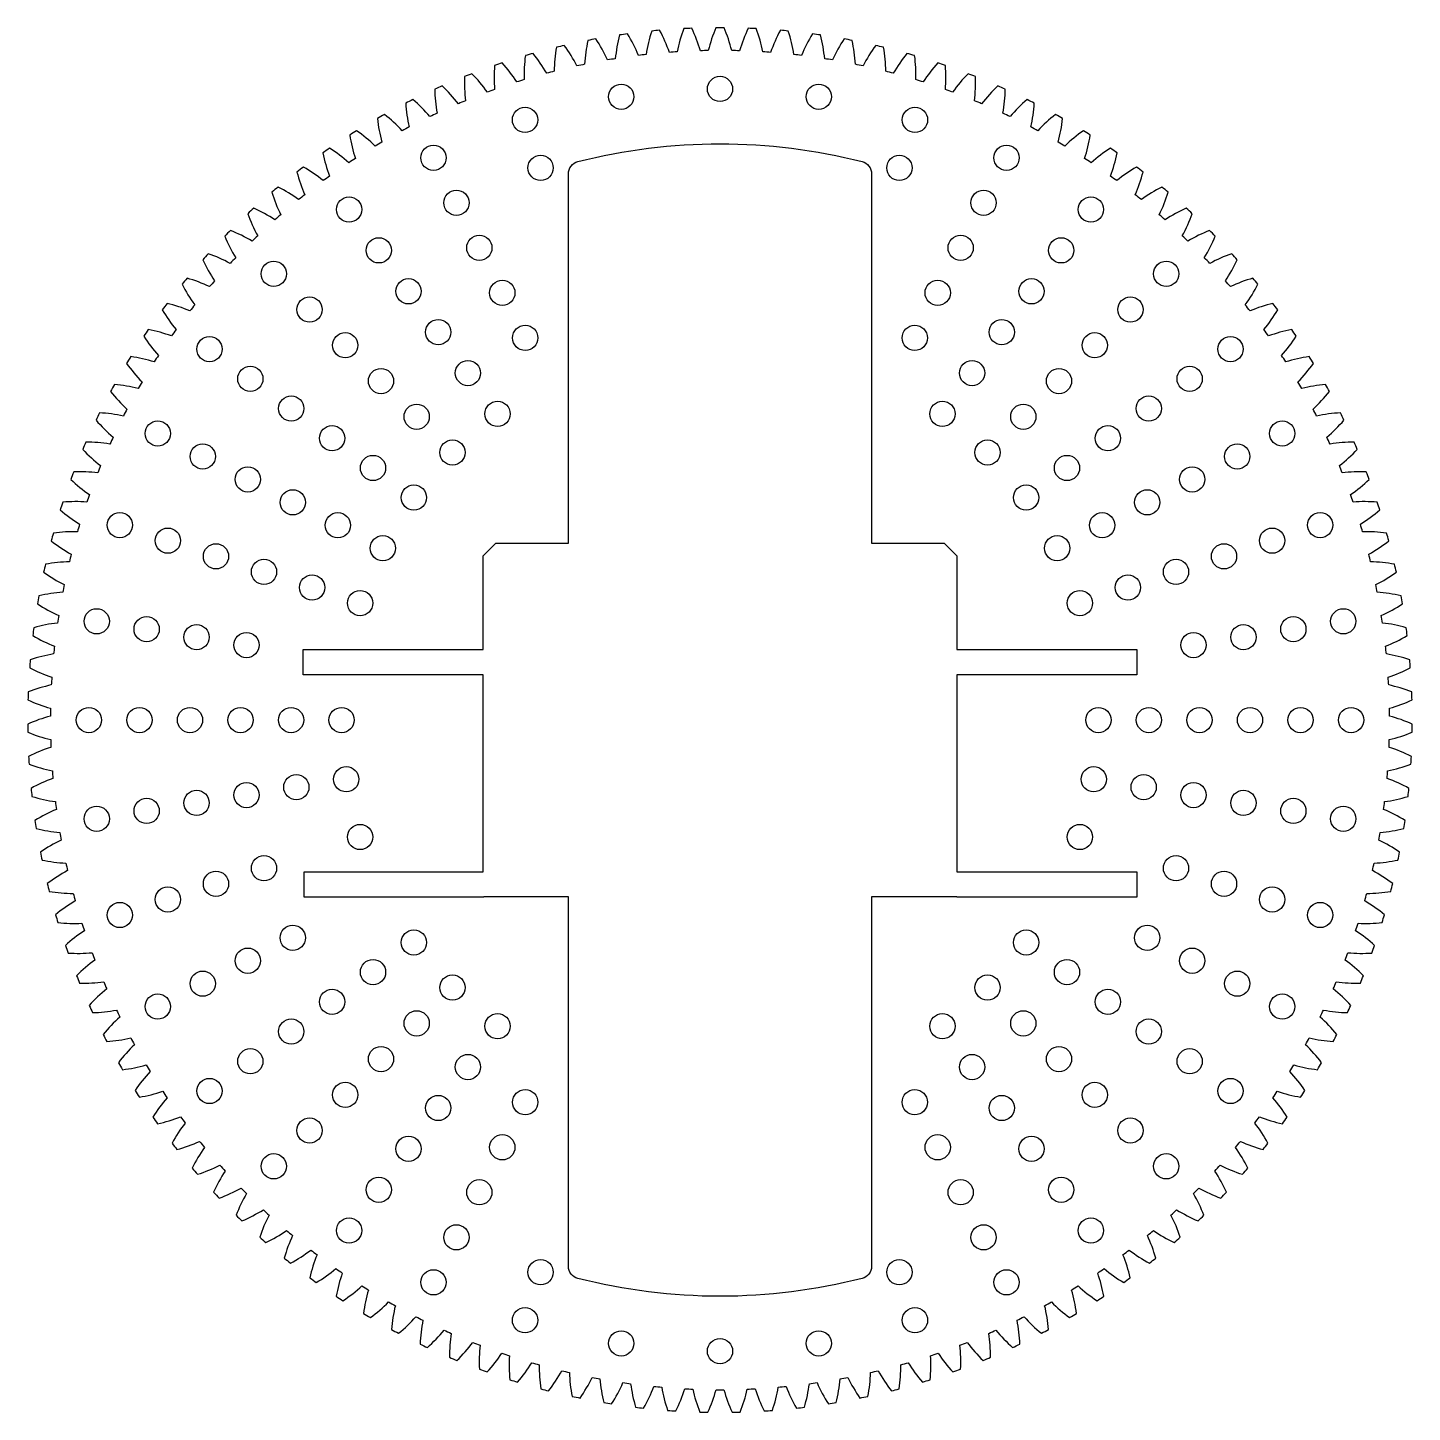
# Model space of a CAD drawing. Extents: x -6.8 to 6.8, y -6.8 to 6.8.
import ezdxf

# ---------------------------------------------------------------- set-up
doc = ezdxf.new("R2010")
doc.units = 0
doc.layers.get('0').update_dxf_attribs({"linetype": 'CONTINUOUS'})

msp = doc.modelspace()

# ---------------------------------------------------------------- linework, layer by layer
for points in [[(-0.359, 6.841, 0.040415), (-0.424, 6.611, 0.002909), (-0.501, 6.606, 0.040415), (-0.597, 6.824, 0.002909), (-0.676, 6.817, 0.040415), (-0.731, 6.585, 0.002909), (-0.807, 6.576, 0.040415), (-0.914, 6.789, 0.002909), (-0.993, 6.778, 0.040415), (-1.036, 6.543, 0.002909), (-1.112, 6.531, 0.040415), (-1.229, 6.739, 0.002909), (-1.307, 6.724, 0.040415), (-1.34, 6.488, 0.002909), (-1.415, 6.472, 0.040415), (-1.541, 6.674, 0.002909), (-1.618, 6.656, 0.040415), (-1.64, 6.419, 0.002909), (-1.715, 6.399, 0.040415), (-1.85, 6.596, 0.002909), (-1.926, 6.574, 0.040415), (-1.937, 6.336, 0.002909), (-2.011, 6.313, 0.040415), (-2.155, 6.502, 0.002909), (-2.23, 6.477, 0.040415), (-2.23, 6.239, 0.002909), (-2.302, 6.212, 0.040415), (-2.455, 6.395, 0.002909), (-2.529, 6.366, 0.040415), (-2.517, 6.128, 0.002909), (-2.589, 6.098, 0.040415), (-2.75, 6.274, 0.002909), (-2.823, 6.241, 0.040415), (-2.8, 6.004, 0.002909), (-2.87, 5.971, 0.040415), (-3.039, 6.139, 0.002909), (-3.11, 6.103, 0.040415), (-3.076, 5.868, 0.002909), (-3.144, 5.831, 0.040415), (-3.321, 5.991, 0.002909), (-3.39, 5.952, 0.040415), (-3.346, 5.718, 0.002909), (-3.412, 5.679, 0.040415), (-3.596, 5.83, 0.002909), (-3.664, 5.788, 0.040415), (-3.608, 5.556, 0.002909), (-3.673, 5.514, 0.040415), (-3.863, 5.657, 0.002909), (-3.929, 5.611, 0.040415), (-3.863, 5.382, 0.002909), (-3.925, 5.337, 0.040415), (-4.122, 5.471, 0.002909), (-4.186, 5.422, 0.040415), (-4.109, 5.197, 0.002909), (-4.169, 5.149, 0.040415), (-4.372, 5.273, 0.002909), (-4.434, 5.222, 0.040415), (-4.346, 5, 0.002909), (-4.404, 4.949, 0.040415), (-4.613, 5.064, 0.002909), (-4.672, 5.01, 0.040415), (-4.574, 4.792, 0.002909), (-4.63, 4.739, 0.040415), (-4.844, 4.844, 0.002909), (-4.9, 4.787, 0.040415), (-4.792, 4.574, 0.002909), (-4.845, 4.518, 0.040415), (-5.064, 4.613, 0.002909), (-5.117, 4.554, 0.040415), (-5, 4.346, 0.002909), (-5.05, 4.288, 0.040415), (-5.273, 4.372, 0.002909), (-5.323, 4.311, 0.040415), (-5.197, 4.109, 0.002909), (-5.244, 4.048, 0.040415), (-5.471, 4.122, 0.002909), (-5.518, 4.059, 0.040415), (-5.382, 3.863, 0.002909), (-5.427, 3.8, 0.040415), (-5.657, 3.863, 0.002909), (-5.701, 3.797, 0.040415), (-5.556, 3.608, 0.002909), (-5.598, 3.543, 0.040415), (-5.83, 3.596, 0.002909), (-5.872, 3.528, 0.040415), (-5.718, 3.346, 0.002909), (-5.757, 3.279, 0.040415), (-5.991, 3.321, 0.002909), (-6.029, 3.251, 0.040415), (-5.868, 3.076, 0.002909), (-5.903, 3.008, 0.040415), (-6.139, 3.039, 0.002909), (-6.174, 2.967, 0.040415), (-6.004, 2.8, 0.002909), (-6.036, 2.73, 0.040415), (-6.274, 2.75, 0.002909), (-6.305, 2.677, 0.040415), (-6.128, 2.517, 0.002909), (-6.157, 2.446, 0.040415), (-6.395, 2.455, 0.002909), (-6.423, 2.38, 0.040415), (-6.239, 2.23, 0.002909), (-6.264, 2.157, 0.040415), (-6.502, 2.155, 0.002909), (-6.527, 2.079, 0.040415), (-6.336, 1.937, 0.002909), (-6.358, 1.863, 0.040415), (-6.596, 1.85, 0.002909), (-6.617, 1.773, 0.040415), (-6.419, 1.64, 0.002909), (-6.437, 1.565, 0.040415), (-6.674, 1.541, 0.002909), (-6.692, 1.463, 0.040415), (-6.488, 1.34, 0.002909), (-6.503, 1.264, 0.040415), (-6.739, 1.229, 0.002909), (-6.753, 1.15, 0.040415), (-6.543, 1.036, 0.002909), (-6.555, 0.96, 0.040415), (-6.789, 0.914, 0.002909), (-6.799, 0.835, 0.040415), (-6.585, 0.731, 0.002909), (-6.593, 0.654, 0.040415), (-6.824, 0.597, 0.002909), (-6.83, 0.518, 0.040415), (-6.611, 0.424, 0.002909), (-6.616, 0.347, 0.040415), (-6.844, 0.279, 0.002909), (-6.847, 0.199, 0.040415), (-6.624, 0.116, 0.002909), (-6.625, 0.039, 0.040415), (-6.85, -0.04, 0.002909), (-6.849, -0.12, 0.040415), (-6.622, -0.193, 0.002909), (-6.62, -0.27, 0.040415), (-6.841, -0.359, 0.002909), (-6.836, -0.438, 0.040415), (-6.606, -0.501, 0.002909), (-6.6, -0.577, 0.040415), (-6.817, -0.676, 0.002909), (-6.808, -0.756, 0.040415), (-6.576, -0.807, 0.002909), (-6.566, -0.884, 0.040415), (-6.778, -0.993, 0.002909), (-6.766, -1.072, 0.040415), (-6.531, -1.112, 0.002909), (-6.518, -1.188, 0.040415), (-6.724, -1.307, 0.002909), (-6.708, -1.385, 0.040415), (-6.472, -1.415, 0.002909), (-6.455, -1.49, 0.040415), (-6.656, -1.618, 0.002909), (-6.637, -1.696, 0.040415), (-6.399, -1.715, 0.002909), (-6.379, -1.789, 0.040415), (-6.574, -1.926, 0.002909), (-6.551, -2.003, 0.040415), (-6.313, -2.011, 0.002909), (-6.289, -2.084, 0.040415), (-6.477, -2.23, 0.002909), (-6.45, -2.305, 0.040415), (-6.212, -2.302, 0.002909), (-6.185, -2.374, 0.040415), (-6.366, -2.529, 0.002909), (-6.336, -2.603, 0.040415), (-6.098, -2.589, 0.002909), (-6.068, -2.659, 0.040415), (-6.241, -2.823, 0.002909), (-6.208, -2.895, 0.040415), (-5.971, -2.87, 0.002909), (-5.938, -2.939, 0.040415), (-6.103, -3.11, 0.002909), (-6.067, -3.181, 0.040415), (-5.831, -3.144, 0.002909), (-5.794, -3.212, 0.040415), (-5.952, -3.39, 0.002909), (-5.912, -3.459, 0.040415), (-5.679, -3.412, 0.002909), (-5.639, -3.478, 0.040415), (-5.788, -3.664, 0.002909), (-5.745, -3.731, 0.040415), (-5.514, -3.673, 0.002909), (-5.471, -3.737, 0.040415), (-5.611, -3.929, 0.002909), (-5.565, -3.994, 0.040415), (-5.337, -3.925, 0.002909), (-5.291, -3.987, 0.040415), (-5.422, -4.186, 0.002909), (-5.373, -4.249, 0.040415), (-5.149, -4.169, 0.002909), (-5.1, -4.229, 0.040415), (-5.222, -4.434, 0.002909), (-5.17, -4.494, 0.040415), (-4.949, -4.404, 0.002909), (-4.897, -4.462, 0.040415), (-5.01, -4.672, 0.002909), (-4.955, -4.73, 0.040415), (-4.739, -4.63, 0.002909), (-4.685, -4.685, 0.040415), (-4.787, -4.9, 0.002909), (-4.73, -4.955, 0.040415), (-4.518, -4.845, 0.002909), (-4.462, -4.897, 0.040415), (-4.554, -5.117, 0.002909), (-4.494, -5.17, 0.040415), (-4.288, -5.05, 0.002909), (-4.229, -5.1, 0.040415), (-4.311, -5.323, 0.002909), (-4.249, -5.373, 0.040415), (-4.048, -5.244, 0.002909), (-3.987, -5.291, 0.040415), (-4.059, -5.518, 0.002909), (-3.994, -5.565, 0.040415), (-3.8, -5.427, 0.002909), (-3.737, -5.471, 0.040415), (-3.797, -5.701, 0.002909), (-3.731, -5.745, 0.040415), (-3.543, -5.598, 0.002909), (-3.478, -5.639, 0.040415), (-3.528, -5.872, 0.002909), (-3.459, -5.912, 0.040415), (-3.279, -5.757, 0.002909), (-3.212, -5.794, 0.040415), (-3.251, -6.029, 0.002909), (-3.181, -6.067, 0.040415), (-3.008, -5.903, 0.002909), (-2.939, -5.938, 0.040415), (-2.967, -6.174, 0.002909), (-2.895, -6.208, 0.040415), (-2.73, -6.036, 0.002909), (-2.659, -6.068, 0.040415), (-2.677, -6.305, 0.002909), (-2.603, -6.336, 0.040415), (-2.446, -6.157, 0.002909), (-2.374, -6.185, 0.040415), (-2.38, -6.423, 0.002909), (-2.305, -6.45, 0.040415), (-2.157, -6.264, 0.002909), (-2.084, -6.289, 0.040415), (-2.079, -6.527, 0.002909), (-2.003, -6.551, 0.040415), (-1.863, -6.358, 0.002909), (-1.789, -6.379, 0.040415), (-1.773, -6.617, 0.002909), (-1.696, -6.637, 0.040415), (-1.565, -6.437, 0.002909), (-1.49, -6.455, 0.040415), (-1.463, -6.692, 0.002909), (-1.385, -6.708, 0.040415), (-1.264, -6.503, 0.002909), (-1.188, -6.518, 0.040415), (-1.15, -6.753, 0.002909), (-1.072, -6.766, 0.040415), (-0.96, -6.555, 0.002909), (-0.884, -6.566, 0.040415), (-0.835, -6.799, 0.002909), (-0.756, -6.808, 0.040415), (-0.654, -6.593, 0.002909), (-0.577, -6.6, 0.040415), (-0.518, -6.83, 0.002909), (-0.438, -6.836, 0.040415), (-0.347, -6.616, 0.002909), (-0.27, -6.62, 0.040415), (-0.199, -6.847, 0.002909), (-0.12, -6.849, 0.040415), (-0.039, -6.625, 0.002909), (0.039, -6.625, 0.040415), (0.12, -6.849, 0.002909), (0.199, -6.847, 0.040415), (0.27, -6.62, 0.002909), (0.347, -6.616, 0.040415), (0.438, -6.836, 0.002909), (0.518, -6.83, 0.040415), (0.577, -6.6, 0.002909), (0.654, -6.593, 0.040415), (0.756, -6.808, 0.002909), (0.835, -6.799, 0.040415), (0.884, -6.566, 0.002909), (0.96, -6.555, 0.040415), (1.072, -6.766, 0.002909), (1.15, -6.753, 0.040415), (1.188, -6.518, 0.002909), (1.264, -6.503, 0.040415), (1.385, -6.708, 0.002909), (1.463, -6.692, 0.040415), (1.49, -6.455, 0.002909), (1.565, -6.437, 0.040415), (1.696, -6.637, 0.002909), (1.773, -6.617, 0.040415), (1.789, -6.379, 0.002909), (1.863, -6.358, 0.040415), (2.003, -6.551, 0.002909), (2.079, -6.527, 0.040415), (2.084, -6.289, 0.002909), (2.157, -6.264, 0.040415), (2.305, -6.45, 0.002909), (2.38, -6.423, 0.040415), (2.374, -6.185, 0.002909), (2.446, -6.157, 0.040415), (2.603, -6.336, 0.002909), (2.677, -6.305, 0.040415), (2.659, -6.068, 0.002909), (2.73, -6.036, 0.040415), (2.895, -6.208, 0.002909), (2.967, -6.174, 0.040415), (2.939, -5.938, 0.002909), (3.008, -5.903, 0.040415), (3.181, -6.067, 0.002909), (3.251, -6.029, 0.040415), (3.212, -5.794, 0.002909), (3.279, -5.757, 0.040415), (3.459, -5.912, 0.002909), (3.528, -5.872, 0.040415), (3.478, -5.639, 0.002909), (3.543, -5.598, 0.040415), (3.731, -5.745, 0.002909), (3.797, -5.701, 0.040415), (3.737, -5.471, 0.002909), (3.8, -5.427, 0.040415), (3.994, -5.565, 0.002909), (4.059, -5.518, 0.040415), (3.987, -5.291, 0.002909), (4.048, -5.244, 0.040415), (4.249, -5.373, 0.002909), (4.311, -5.323, 0.040415), (4.229, -5.1, 0.002909), (4.288, -5.05, 0.040415), (4.494, -5.17, 0.002909), (4.554, -5.117, 0.040415), (4.462, -4.897, 0.002909), (4.518, -4.845, 0.040415), (4.73, -4.955, 0.002909), (4.787, -4.9, 0.040415), (4.685, -4.685, 0.002909), (4.739, -4.63, 0.040415), (4.955, -4.73, 0.002909), (5.01, -4.672, 0.040415), (4.897, -4.462, 0.002909), (4.949, -4.404, 0.040415), (5.17, -4.494, 0.002909), (5.222, -4.434, 0.040415), (5.1, -4.229, 0.002909), (5.149, -4.169, 0.040415), (5.373, -4.249, 0.002909), (5.422, -4.186, 0.040415), (5.291, -3.987, 0.002909), (5.337, -3.925, 0.040415), (5.565, -3.994, 0.002909), (5.611, -3.929, 0.040415), (5.471, -3.737, 0.002909), (5.514, -3.673, 0.040415), (5.745, -3.731, 0.002909), (5.788, -3.664, 0.040415), (5.639, -3.478, 0.002909), (5.679, -3.412, 0.040415), (5.912, -3.459, 0.002909), (5.952, -3.39, 0.040415), (5.794, -3.212, 0.002909), (5.831, -3.144, 0.040415), (6.067, -3.181, 0.002909), (6.103, -3.11, 0.040415), (5.938, -2.939, 0.002909), (5.971, -2.87, 0.040415), (6.208, -2.895, 0.002909), (6.241, -2.823, 0.040415), (6.068, -2.659, 0.002909), (6.098, -2.589, 0.040415), (6.336, -2.603, 0.002909), (6.366, -2.529, 0.040415), (6.185, -2.374, 0.002909), (6.212, -2.302, 0.040415), (6.45, -2.305, 0.002909), (6.477, -2.23, 0.040415), (6.289, -2.084, 0.002909), (6.313, -2.011, 0.040415), (6.551, -2.003, 0.002909), (6.574, -1.926, 0.040415), (6.379, -1.789, 0.002909), (6.399, -1.715, 0.040415), (6.637, -1.696, 0.002909), (6.656, -1.618, 0.040415), (6.455, -1.49, 0.002909), (6.472, -1.415, 0.040415), (6.708, -1.385, 0.002909), (6.724, -1.307, 0.040415), (6.518, -1.188, 0.002909), (6.531, -1.112, 0.040415), (6.766, -1.072, 0.002909), (6.778, -0.993, 0.040415), (6.566, -0.884, 0.002909), (6.576, -0.807, 0.040415), (6.808, -0.756, 0.002909), (6.817, -0.676, 0.040415), (6.6, -0.577, 0.002909), (6.606, -0.501, 0.040415), (6.836, -0.438, 0.002909), (6.841, -0.359, 0.040415), (6.62, -0.27, 0.002909), (6.622, -0.193, 0.040415), (6.849, -0.12, 0.002909), (6.85, -0.04, 0.040415), (6.625, 0.039, 0.002909), (6.624, 0.116, 0.040415), (6.847, 0.199, 0.002909), (6.844, 0.279, 0.040415), (6.616, 0.347, 0.002909), (6.611, 0.424, 0.040415), (6.83, 0.518, 0.002909), (6.824, 0.597, 0.040415), (6.593, 0.654, 0.002909), (6.585, 0.731, 0.040415), (6.799, 0.835, 0.002909), (6.789, 0.914, 0.040415), (6.555, 0.96, 0.002909), (6.543, 1.036, 0.040415), (6.753, 1.15, 0.002909), (6.739, 1.229, 0.040415), (6.503, 1.264, 0.002909), (6.488, 1.34, 0.040415), (6.692, 1.463, 0.002909), (6.674, 1.541, 0.040415), (6.437, 1.565, 0.002909), (6.419, 1.64, 0.040415), (6.617, 1.773, 0.002909), (6.596, 1.85, 0.040415), (6.358, 1.863, 0.002909), (6.336, 1.937, 0.040415), (6.527, 2.079, 0.002909), (6.502, 2.155, 0.040415), (6.264, 2.157, 0.002909), (6.239, 2.23, 0.040415), (6.423, 2.38, 0.002909), (6.395, 2.455, 0.040415), (6.157, 2.446, 0.002909), (6.128, 2.517, 0.040415), (6.305, 2.677, 0.002909), (6.274, 2.75, 0.040415), (6.036, 2.73, 0.002909), (6.004, 2.8, 0.040415), (6.174, 2.967, 0.002909), (6.139, 3.039, 0.040415), (5.903, 3.008, 0.002909), (5.868, 3.076, 0.040415), (6.029, 3.251, 0.002909), (5.991, 3.321, 0.040415), (5.757, 3.279, 0.002909), (5.718, 3.346, 0.040415), (5.872, 3.528, 0.002909), (5.83, 3.596, 0.040415), (5.598, 3.543, 0.002909), (5.556, 3.608, 0.040415), (5.701, 3.797, 0.002909), (5.657, 3.863, 0.040415), (5.427, 3.8, 0.002909), (5.382, 3.863, 0.040415), (5.518, 4.059, 0.002909), (5.471, 4.122, 0.040415), (5.244, 4.048, 0.002909), (5.197, 4.109, 0.040415), (5.323, 4.311, 0.002909), (5.273, 4.372, 0.040415), (5.05, 4.288, 0.002909), (5, 4.346, 0.040415), (5.117, 4.554, 0.002909), (5.064, 4.613, 0.040415), (4.845, 4.518, 0.002909), (4.792, 4.574, 0.040415), (4.9, 4.787, 0.002909), (4.844, 4.844, 0.040415), (4.63, 4.739, 0.002909), (4.574, 4.792, 0.040415), (4.672, 5.01, 0.002909), (4.613, 5.064, 0.040415), (4.404, 4.949, 0.002909), (4.346, 5, 0.040415), (4.434, 5.222, 0.002909), (4.372, 5.273, 0.040415), (4.169, 5.149, 0.002909), (4.109, 5.197, 0.040415), (4.186, 5.422, 0.002909), (4.122, 5.471, 0.040415), (3.925, 5.337, 0.002909), (3.863, 5.382, 0.040415), (3.929, 5.611, 0.002909), (3.863, 5.657, 0.040415), (3.673, 5.514, 0.002909), (3.608, 5.556, 0.040415), (3.664, 5.788, 0.002909), (3.596, 5.83, 0.040415), (3.412, 5.679, 0.002909), (3.346, 5.718, 0.040415), (3.39, 5.952, 0.002909), (3.321, 5.991, 0.040415), (3.144, 5.831, 0.002909), (3.076, 5.868, 0.040415), (3.11, 6.103, 0.002909), (3.039, 6.139, 0.040415), (2.87, 5.971, 0.002909), (2.8, 6.004, 0.040415), (2.823, 6.241, 0.002909), (2.75, 6.274, 0.040415), (2.589, 6.098, 0.002909), (2.517, 6.128, 0.040415), (2.529, 6.366, 0.002909), (2.455, 6.395, 0.040415), (2.302, 6.212, 0.002909), (2.23, 6.239, 0.040415), (2.23, 6.477, 0.002909), (2.155, 6.502, 0.040415), (2.011, 6.313, 0.002909), (1.937, 6.336, 0.040415), (1.926, 6.574, 0.002909), (1.85, 6.596, 0.040415), (1.715, 6.399, 0.002909), (1.64, 6.419, 0.040415), (1.618, 6.656, 0.002909), (1.541, 6.674, 0.040415), (1.415, 6.472, 0.002909), (1.34, 6.488, 0.040415), (1.307, 6.724, 0.002909), (1.229, 6.739, 0.040415), (1.112, 6.531, 0.002909), (1.036, 6.543, 0.040415), (0.993, 6.778, 0.002909), (0.914, 6.789, 0.040415), (0.807, 6.576, 0.002909), (0.731, 6.585, 0.040415), (0.676, 6.817, 0.002909), (0.597, 6.824, 0.040415), (0.501, 6.606, 0.002909), (0.424, 6.611, 0.040415), (0.359, 6.841, 0.002909), (0.279, 6.844, 0.040415), (0.193, 6.622, 0.002909), (0.116, 6.624, 0.040415), (0.04, 6.85, 0.002909), (-0.04, 6.85, 0.040415), (-0.116, 6.624, 0.002909), (-0.193, 6.622, 0.040415), (-0.279, 6.844, 0.002909)], [(-4.116, -1.503), (-2.344, -1.503), (-2.344, 0.447), (-4.124, 0.447), (-4.124, 0.697), (-2.344, 0.697), (-2.344, 1.625), (-2.219, 1.75), (-1.5, 1.75), (-1.5, 5.404, -0.34298), (-1.406, 5.525, -0.125233), (1.406, 5.525, -0.34298), (1.5, 5.404), (1.5, 1.75), (2.219, 1.75), (2.344, 1.625), (2.344, 0.697), (4.124, 0.697), (4.124, 0.447), (2.344, 0.447), (2.344, -1.503), (4.124, -1.503), (4.124, -1.753), (2.344, -1.753), (2.344, -1.75), (1.5, -1.75), (1.5, -5.404, -0.34298), (1.406, -5.525, -0.125233), (-1.406, -5.525, -0.34298), (-1.5, -5.404), (-1.5, -1.75), (-2.336, -1.75), (-2.336, -1.753), (-4.116, -1.753)]]:
    msp.add_lwpolyline(points, format="xyb", close=True)
for centre in [(0, 6.244), (-0.977, 6.167), (0.977, 6.167), (-1.929, 5.938), (1.929, 5.938), (-2.835, 5.563), (2.835, 5.563), (-1.775, 5.463), (1.775, 5.463), (-2.608, 5.118), (2.608, 5.118), (-3.67, 5.051), (3.67, 5.051), (-2.381, 4.672), (2.381, 4.672), (-3.376, 4.647), (3.376, 4.647), (-4.415, 4.415), (4.415, 4.415), (-3.082, 4.242), (-2.154, 4.227), (2.154, 4.227), (3.082, 4.242), (-4.061, 4.061), (4.061, 4.061), (-2.788, 3.838), (-1.927, 3.781), (1.927, 3.781), (2.788, 3.838), (-5.051, 3.67), (-3.708, 3.708), (3.708, 3.708), (5.051, 3.67), (-4.647, 3.376), (-3.354, 3.354), (-2.494, 3.433), (2.494, 3.433), (3.354, 3.354), (4.647, 3.376), (-4.242, 3.082), (-2.201, 3.029), (2.201, 3.029), (4.242, 3.082), (-3.001, 3.001), (3.001, 3.001), (-5.563, 2.835), (-3.838, 2.788), (3.838, 2.788), (5.563, 2.835), (-2.647, 2.647), (2.647, 2.647), (-5.118, 2.608), (-3.433, 2.494), (3.433, 2.494), (5.118, 2.608), (-4.672, 2.381), (4.672, 2.381), (-4.227, 2.154), (-3.029, 2.201), (3.029, 2.201), (4.227, 2.154), (-5.938, 1.929), (-3.781, 1.927), (3.781, 1.927), (5.938, 1.929), (-5.463, 1.775), (-3.336, 1.7), (3.336, 1.7), (5.463, 1.775), (-4.987, 1.62), (4.987, 1.62), (-4.512, 1.466), (4.512, 1.466), (-4.036, 1.311), (4.036, 1.311), (-3.561, 1.157), (3.561, 1.157), (-6.167, 0.977), (6.167, 0.977), (-5.673, 0.899), (5.673, 0.899), (-5.179, 0.82), (-4.685, 0.742), (4.685, 0.742), (5.179, 0.82), (-6.244, 0), (-5.744, 0), (-5.244, 0), (-4.744, 0), (-4.244, 0), (-3.744, 0), (3.744, 0), (4.244, 0), (4.744, 0), (5.244, 0), (5.744, 0), (6.244, 0), (-4.192, -0.664), (-3.698, -0.586), (3.698, -0.586), (4.192, -0.664), (-4.685, -0.742), (4.685, -0.742), (-5.673, -0.899), (-5.179, -0.82), (5.179, -0.82), (5.673, -0.899), (-6.167, -0.977), (6.167, -0.977), (-3.561, -1.157), (3.561, -1.157), (-4.512, -1.466), (4.512, -1.466), (-4.987, -1.62), (4.987, -1.62), (-5.463, -1.775), (5.463, -1.775), (-5.938, -1.929), (5.938, -1.929), (-4.227, -2.154), (4.227, -2.154), (-3.029, -2.201), (3.029, -2.201), (-4.672, -2.381), (4.672, -2.381), (-3.433, -2.494), (3.433, -2.494), (-5.118, -2.608), (-2.647, -2.647), (2.647, -2.647), (5.118, -2.608), (-5.563, -2.835), (-3.838, -2.788), (3.838, -2.788), (5.563, -2.835), (-3.001, -3.001), (3.001, -3.001), (-4.242, -3.082), (-2.201, -3.029), (2.201, -3.029), (4.242, -3.082), (-4.647, -3.376), (-3.354, -3.354), (3.354, -3.354), (4.647, -3.376), (-2.494, -3.433), (2.494, -3.433), (-5.051, -3.67), (5.051, -3.67), (-3.708, -3.708), (-1.927, -3.781), (1.927, -3.781), (3.708, -3.708), (-2.788, -3.838), (2.788, -3.838), (-4.061, -4.061), (4.061, -4.061), (-2.154, -4.227), (2.154, -4.227), (-3.082, -4.242), (3.082, -4.242), (-4.415, -4.415), (4.415, -4.415), (-3.376, -4.647), (-2.381, -4.672), (2.381, -4.672), (3.376, -4.647), (-3.67, -5.051), (3.67, -5.051), (-2.608, -5.118), (2.608, -5.118), (-1.775, -5.463), (1.775, -5.463), (-2.835, -5.563), (2.835, -5.563), (-1.929, -5.938), (1.929, -5.938), (-0.977, -6.167), (0, -6.244), (0.977, -6.167)]:
    msp.add_circle(centre, 0.125)

doc.saveas('drawing.dxf')
